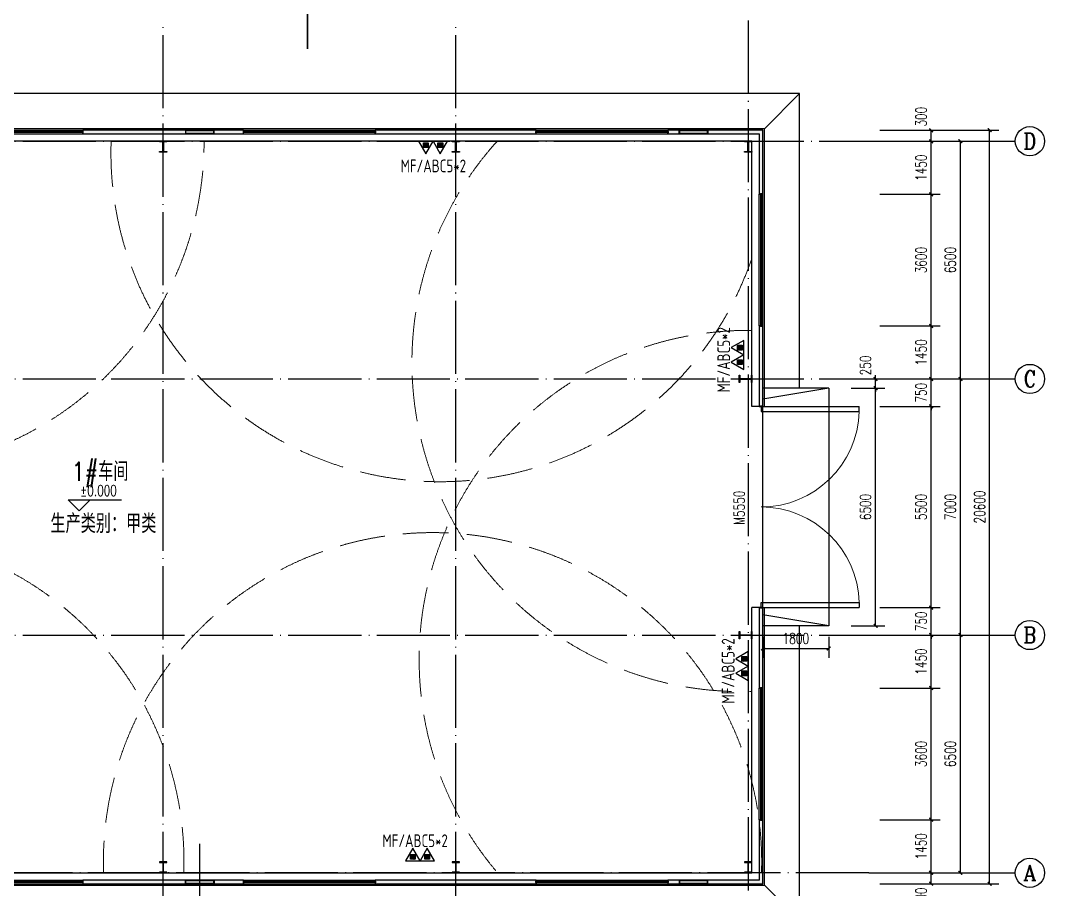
# Model space of a CAD drawing. Extents: x 4579863 to 4663963, y -547270 to -273670.
# Drawn here: x 4620809 to 4648810, y -462180 to -438423 of the extents above; entities that cross this region are included whole.
import ezdxf
from ezdxf.enums import TextEntityAlignment as Align

# ---------------------------------------------------------------- set-up
doc = ezdxf.new("R2010")
doc.units = 0
doc.header["$LTSCALE"] = 1000
doc.header["$MEASUREMENT"] = 0
doc.linetypes.add('DASH', pattern=[0.35, 0.25, -0.1])
doc.linetypes.add('DOTE', pattern=[2.42, 2, -0.2, 0.02, -0.2])
doc.layers.get('0').update_dxf_attribs({"linetype": 'CONTINUOUS'})
doc.layers.get('Defpoints').update_dxf_attribs({"linetype": 'CONTINUOUS'})
doc.layers.add('_0', color=7, linetype='CONTINUOUS', lineweight=25)
for name, color, linetype in [('AXIS', 3, 'CONTINUOUS'), ('AXIS_TEXT', 7, 'CONTINUOUS'), ('DIM_ELEV', 3, 'CONTINUOUS'), ('DIM_SYMB', 3, 'CONTINUOUS'), ('DOTE', 252, 'CONTINUOUS'), ('PIPE-消防', 1, 'CONTINUOUS'), ('Prof', 2, 'CONTINUOUS'), ('PUB_DIM', 3, 'CONTINUOUS'), ('PUB_TEXT', 7, 'CONTINUOUS'), ('PUB_WALL', 9, 'CONTINUOUS'), ('STAIR', 5, 'CONTINUOUS'), ('TEXT_给水', 7, 'CONTINUOUS'), ('WALL-MOVE', 6, 'CONTINUOUS'), ('WINDOW', 4, 'CONTINUOUS'), ('WINDOW_TEXT', 7, 'CONTINUOUS'), ('外轮廓', 8, 'CONTINUOUS')]:
    doc.layers.add(name, color=color, linetype=linetype)
doc.styles.add('_HZTXT', font='txt.shx', dxfattribs={"width": 0.8, "bigfont": 'HZTXT.shx'})
doc.styles.add('_TCH_AXIS', font='COMPLEX', dxfattribs={"bigfont": 'GBCBIG'})
doc.styles.add('_TCH_DIM', font='SIMPLEX', dxfattribs={"bigfont": 'GBCBIG'})
doc.styles.add('_TCH_DIM_T3', font='SIMPLEX', dxfattribs={"width": 0.705882, "bigfont": 'GBCBIG'})
doc.styles.add('_TCH_WINDOW', font='SIMPLEX', dxfattribs={"height": 3.5, "bigfont": 'GBCBIG'})
doc.styles.add('COMPLEX', font='COMPLEX')
doc.styles.add('sceie', font='SCEIE', dxfattribs={"width": 0.75, "bigfont": 'SCEIC'})
doc.dimstyles.new('_TCH_ARCH&&100', dxfattribs={"dimtxt": 297.5, "dimasz": 100, "dimexe": 250, "dimexo": 300, "dimgap": 126.25, "dimtad": 1, "dimdec": 0, "dimzin": 0, "dimdsep": 46, "dimtxsty": '_TCH_DIM_T3', "dimblk": 'ARCHTICK', "dimcen": 0.09, "dimclrt": 7, "dimazin": 2, "dimtfac": 1, "dimtdec": 0, "dimtix": 1, "dimtmove": 2, "dimatfit": 3, "dimfxl": 0, "dimtolj": 1, "dimtzin": 0, "dimarcsym": 0})

# ---------------------------------------------------------------- blocks, each defined once
blk = doc.blocks.new('_ArchTick')
at = {"color": 0, "linetype": 'ByBlock', "const_width": 0.4}
blk.add_lwpolyline([(-0.5, -0.5), (0.5, 0.5)], dxfattribs=at)
blk = doc.blocks.new('*D324')
at = {"layer": 'Defpoints', "color": 0}
for p in [(4643221, -448473), (4644191, -448473), (4643221, -454973)]:
    blk.add_point(p, dxfattribs=at)
at = {"layer": 'PUB_DIM', "color": 0, "lineweight": -2}
for p, q in [((4643521, -448473), (4644441, -448473)), ((4644191, -454973), (4644191, -448473)), ((4643521, -454973), (4644441, -454973))]:
    blk.add_line(p, q, dxfattribs=at)
at = {"layer": 'PUB_DIM', "color": 0, "lineweight": -2, "xscale": 100, "yscale": 100, "zscale": 100}
for p, rotation in [((4644191, -448473), 90), ((4644191, -454973), 270)]:
    blk.add_blockref('_ArchTick', p, dxfattribs=dict(at, rotation=rotation))
at = {"layer": 'PUB_DIM', "color": 7, "insert": (4643916, -451723), "char_height": 297.5, "attachment_point": 5, "rotation": 90, "style": '_TCH_DIM_T3'}
blk.add_mtext('\\A1;6500', dxfattribs=at)
blk = doc.blocks.new('*D325')
at = {"layer": 'Defpoints', "color": 0}
for p in [(4643221, -448223), (4644191, -448223), (4643221, -448473)]:
    blk.add_point(p, dxfattribs=at)
at = {"layer": 'PUB_DIM', "color": 0, "lineweight": -2}
for p, q in [((4643521, -448223), (4644441, -448223)), ((4644191, -448223), (4644191, -448123)), ((4644191, -448473), (4644191, -448223)), ((4643521, -448473), (4644441, -448473)), ((4644191, -448473), (4644191, -448573))]:
    blk.add_line(p, q, dxfattribs=at)
at = {"layer": 'PUB_DIM', "color": 0, "lineweight": -2, "xscale": 100, "yscale": 100, "zscale": 100}
for p, rotation in [((4644191, -448223), 270), ((4644191, -448473), 90)]:
    blk.add_blockref('_ArchTick', p, dxfattribs=dict(at, rotation=rotation))
at = {"layer": 'PUB_DIM', "color": 7, "insert": (4643916, -447853), "char_height": 297.5, "attachment_point": 5, "rotation": 90, "style": '_TCH_DIM_T3'}
blk.add_mtext('\\A1;250', dxfattribs=at)
blk = doc.blocks.new('*D326')
at = {"layer": 'Defpoints', "color": 0}
for p in [(4641110, -454973), (4642910, -454973), (4642910, -455592)]:
    blk.add_point(p, dxfattribs=at)
at = {"layer": 'PUB_DIM', "color": 0, "lineweight": -2}
for p, q in [((4641110, -455273), (4641110, -455842)), ((4642910, -455273), (4642910, -455842)), ((4641110, -455592), (4642910, -455592))]:
    blk.add_line(p, q, dxfattribs=at)
at = {"layer": 'PUB_DIM', "color": 0, "lineweight": -2, "xscale": 100, "yscale": 100, "zscale": 100, "rotation": 180}
blk.add_blockref('_ArchTick', (4641110, -455592), dxfattribs=at)
at = {"layer": 'PUB_DIM', "color": 0, "lineweight": -2, "xscale": 100, "yscale": 100, "zscale": 100}
blk.add_blockref('_ArchTick', (4642910, -455592), dxfattribs=at)
at = {"layer": 'PUB_DIM', "color": 7, "insert": (4642010, -455317), "char_height": 297.5, "attachment_point": 5, "style": '_TCH_DIM_T3'}
blk.add_mtext('\\A1;1800', dxfattribs=at)
blk = doc.blocks.new('*D365')
at = {"layer": 'Defpoints', "color": 0}
for p in [(4644010, -461723), (4645710, -461723), (4644010, -462023)]:
    blk.add_point(p, dxfattribs=at)
at = {"layer": 'PUB_DIM', "color": 0, "lineweight": -2}
for p, q in [((4644310, -461723), (4645960, -461723)), ((4645710, -462023), (4645710, -461723)), ((4644310, -462023), (4645960, -462023))]:
    blk.add_line(p, q, dxfattribs=at)
at = {"layer": 'PUB_DIM', "color": 0, "lineweight": -2, "xscale": 100, "yscale": 100, "zscale": 100}
for p, rotation in [((4645710, -461723), 90), ((4645710, -462023), 270)]:
    blk.add_blockref('_ArchTick', p, dxfattribs=dict(at, rotation=rotation))
at = {"layer": 'PUB_DIM', "color": 7, "insert": (4645435, -462393), "char_height": 297.5, "attachment_point": 5, "rotation": 90, "style": '_TCH_DIM_T3'}
blk.add_mtext('\\A1;300', dxfattribs=at)
blk = doc.blocks.new('*D366')
at = {"layer": 'Defpoints', "color": 0}
for p in [(4644010, -460273), (4645710, -460273), (4644010, -461723)]:
    blk.add_point(p, dxfattribs=at)
at = {"layer": 'PUB_DIM', "color": 0, "lineweight": -2}
for p, q in [((4644310, -460273), (4645960, -460273)), ((4645710, -461723), (4645710, -460273)), ((4644310, -461723), (4645960, -461723))]:
    blk.add_line(p, q, dxfattribs=at)
at = {"layer": 'PUB_DIM', "color": 0, "lineweight": -2, "xscale": 100, "yscale": 100, "zscale": 100}
for p, rotation in [((4645710, -460273), 90), ((4645710, -461723), 270)]:
    blk.add_blockref('_ArchTick', p, dxfattribs=dict(at, rotation=rotation))
at = {"layer": 'PUB_DIM', "color": 7, "insert": (4645435, -460998), "char_height": 297.5, "attachment_point": 5, "rotation": 90, "style": '_TCH_DIM_T3'}
blk.add_mtext('\\A1;1450', dxfattribs=at)
blk = doc.blocks.new('*D367')
at = {"layer": 'Defpoints', "color": 0}
for p in [(4644010, -456673), (4645710, -456673), (4644010, -460273)]:
    blk.add_point(p, dxfattribs=at)
at = {"layer": 'PUB_DIM', "color": 0, "lineweight": -2}
for p, q in [((4644310, -456673), (4645960, -456673)), ((4645710, -460273), (4645710, -456673)), ((4644310, -460273), (4645960, -460273))]:
    blk.add_line(p, q, dxfattribs=at)
at = {"layer": 'PUB_DIM', "color": 0, "lineweight": -2, "xscale": 100, "yscale": 100, "zscale": 100}
for p, rotation in [((4645710, -456673), 90), ((4645710, -460273), 270)]:
    blk.add_blockref('_ArchTick', p, dxfattribs=dict(at, rotation=rotation))
at = {"layer": 'PUB_DIM', "color": 7, "insert": (4645435, -458473), "char_height": 297.5, "attachment_point": 5, "rotation": 90, "style": '_TCH_DIM_T3'}
blk.add_mtext('\\A1;3600', dxfattribs=at)
blk = doc.blocks.new('*D368')
at = {"layer": 'Defpoints', "color": 0}
for p in [(4644010, -455223), (4645710, -455223), (4644010, -456673)]:
    blk.add_point(p, dxfattribs=at)
at = {"layer": 'PUB_DIM', "color": 0, "lineweight": -2}
for p, q in [((4644310, -455223), (4645960, -455223)), ((4645710, -456673), (4645710, -455223)), ((4644310, -456673), (4645960, -456673))]:
    blk.add_line(p, q, dxfattribs=at)
at = {"layer": 'PUB_DIM', "color": 0, "lineweight": -2, "xscale": 100, "yscale": 100, "zscale": 100}
for p, rotation in [((4645710, -455223), 90), ((4645710, -456673), 270)]:
    blk.add_blockref('_ArchTick', p, dxfattribs=dict(at, rotation=rotation))
at = {"layer": 'PUB_DIM', "color": 7, "insert": (4645435, -455948), "char_height": 297.5, "attachment_point": 5, "rotation": 90, "style": '_TCH_DIM_T3'}
blk.add_mtext('\\A1;1450', dxfattribs=at)
blk = doc.blocks.new('*D369')
at = {"layer": 'Defpoints', "color": 0}
for p in [(4644010, -454473), (4645710, -454473), (4644010, -455223)]:
    blk.add_point(p, dxfattribs=at)
at = {"layer": 'PUB_DIM', "color": 0, "lineweight": -2}
for p, q in [((4645710, -454473), (4645710, -454373)), ((4644310, -454473), (4645960, -454473)), ((4645710, -455223), (4645710, -454473)), ((4644310, -455223), (4645960, -455223)), ((4645710, -455223), (4645710, -455323))]:
    blk.add_line(p, q, dxfattribs=at)
at = {"layer": 'PUB_DIM', "color": 0, "lineweight": -2, "xscale": 100, "yscale": 100, "zscale": 100}
for p, rotation in [((4645710, -454473), 270), ((4645710, -455223), 90)]:
    blk.add_blockref('_ArchTick', p, dxfattribs=dict(at, rotation=rotation))
at = {"layer": 'PUB_DIM', "color": 7, "insert": (4645435, -454848), "char_height": 297.5, "attachment_point": 5, "rotation": 90, "style": '_TCH_DIM_T3'}
blk.add_mtext('\\A1;750', dxfattribs=at)
blk = doc.blocks.new('*D370')
at = {"layer": 'Defpoints', "color": 0}
for p in [(4644010, -448973), (4645710, -448973), (4644010, -454473)]:
    blk.add_point(p, dxfattribs=at)
at = {"layer": 'PUB_DIM', "color": 0, "lineweight": -2}
for p, q in [((4644310, -448973), (4645960, -448973)), ((4645710, -454473), (4645710, -448973)), ((4644310, -454473), (4645960, -454473))]:
    blk.add_line(p, q, dxfattribs=at)
at = {"layer": 'PUB_DIM', "color": 0, "lineweight": -2, "xscale": 100, "yscale": 100, "zscale": 100}
for p, rotation in [((4645710, -448973), 90), ((4645710, -454473), 270)]:
    blk.add_blockref('_ArchTick', p, dxfattribs=dict(at, rotation=rotation))
at = {"layer": 'PUB_DIM', "color": 7, "insert": (4645435, -451723), "char_height": 297.5, "attachment_point": 5, "rotation": 90, "style": '_TCH_DIM_T3'}
blk.add_mtext('\\A1;5500', dxfattribs=at)
blk = doc.blocks.new('*D371')
at = {"layer": 'Defpoints', "color": 0}
for p in [(4644010, -448223), (4645710, -448223), (4644010, -448973)]:
    blk.add_point(p, dxfattribs=at)
at = {"layer": 'PUB_DIM', "color": 0, "lineweight": -2}
for p, q in [((4644310, -448223), (4645960, -448223)), ((4645710, -448223), (4645710, -448123)), ((4645710, -448973), (4645710, -448223)), ((4644310, -448973), (4645960, -448973)), ((4645710, -448973), (4645710, -449073))]:
    blk.add_line(p, q, dxfattribs=at)
at = {"layer": 'PUB_DIM', "color": 0, "lineweight": -2, "xscale": 100, "yscale": 100, "zscale": 100}
for p, rotation in [((4645710, -448223), 270), ((4645710, -448973), 90)]:
    blk.add_blockref('_ArchTick', p, dxfattribs=dict(at, rotation=rotation))
at = {"layer": 'PUB_DIM', "color": 7, "insert": (4645435, -448598), "char_height": 297.5, "attachment_point": 5, "rotation": 90, "style": '_TCH_DIM_T3'}
blk.add_mtext('\\A1;750', dxfattribs=at)
blk = doc.blocks.new('*D372')
at = {"layer": 'Defpoints', "color": 0}
for p in [(4644010, -446773), (4645710, -446773), (4644010, -448223)]:
    blk.add_point(p, dxfattribs=at)
at = {"layer": 'PUB_DIM', "color": 0, "lineweight": -2}
for p, q in [((4644310, -446773), (4645960, -446773)), ((4645710, -448223), (4645710, -446773)), ((4644310, -448223), (4645960, -448223))]:
    blk.add_line(p, q, dxfattribs=at)
at = {"layer": 'PUB_DIM', "color": 0, "lineweight": -2, "xscale": 100, "yscale": 100, "zscale": 100}
for p, rotation in [((4645710, -446773), 90), ((4645710, -448223), 270)]:
    blk.add_blockref('_ArchTick', p, dxfattribs=dict(at, rotation=rotation))
at = {"layer": 'PUB_DIM', "color": 7, "insert": (4645435, -447498), "char_height": 297.5, "attachment_point": 5, "rotation": 90, "style": '_TCH_DIM_T3'}
blk.add_mtext('\\A1;1450', dxfattribs=at)
blk = doc.blocks.new('*D373')
at = {"layer": 'Defpoints', "color": 0}
for p in [(4644010, -443173), (4645710, -443173), (4644010, -446773)]:
    blk.add_point(p, dxfattribs=at)
at = {"layer": 'PUB_DIM', "color": 0, "lineweight": -2}
for p, q in [((4644310, -443173), (4645960, -443173)), ((4645710, -446773), (4645710, -443173)), ((4644310, -446773), (4645960, -446773))]:
    blk.add_line(p, q, dxfattribs=at)
at = {"layer": 'PUB_DIM', "color": 0, "lineweight": -2, "xscale": 100, "yscale": 100, "zscale": 100}
for p, rotation in [((4645710, -443173), 90), ((4645710, -446773), 270)]:
    blk.add_blockref('_ArchTick', p, dxfattribs=dict(at, rotation=rotation))
at = {"layer": 'PUB_DIM', "color": 7, "insert": (4645435, -444973), "char_height": 297.5, "attachment_point": 5, "rotation": 90, "style": '_TCH_DIM_T3'}
blk.add_mtext('\\A1;3600', dxfattribs=at)
blk = doc.blocks.new('*D374')
at = {"layer": 'Defpoints', "color": 0}
for p in [(4644010, -441723), (4645710, -441723), (4644010, -443173)]:
    blk.add_point(p, dxfattribs=at)
at = {"layer": 'PUB_DIM', "color": 0, "lineweight": -2}
for p, q in [((4644310, -441723), (4645960, -441723)), ((4645710, -443173), (4645710, -441723)), ((4644310, -443173), (4645960, -443173))]:
    blk.add_line(p, q, dxfattribs=at)
at = {"layer": 'PUB_DIM', "color": 0, "lineweight": -2, "xscale": 100, "yscale": 100, "zscale": 100}
for p, rotation in [((4645710, -441723), 90), ((4645710, -443173), 270)]:
    blk.add_blockref('_ArchTick', p, dxfattribs=dict(at, rotation=rotation))
at = {"layer": 'PUB_DIM', "color": 7, "insert": (4645435, -442448), "char_height": 297.5, "attachment_point": 5, "rotation": 90, "style": '_TCH_DIM_T3'}
blk.add_mtext('\\A1;1450', dxfattribs=at)
blk = doc.blocks.new('*D375')
at = {"layer": 'Defpoints', "color": 0}
for p in [(4644010, -441423), (4645710, -441423), (4644010, -441723)]:
    blk.add_point(p, dxfattribs=at)
at = {"layer": 'PUB_DIM', "color": 0, "lineweight": -2}
for p, q in [((4644310, -441423), (4645960, -441423)), ((4645710, -441723), (4645710, -441423)), ((4644310, -441723), (4645960, -441723))]:
    blk.add_line(p, q, dxfattribs=at)
at = {"layer": 'PUB_DIM', "color": 0, "lineweight": -2, "xscale": 100, "yscale": 100, "zscale": 100}
for p, rotation in [((4645710, -441423), 90), ((4645710, -441723), 270)]:
    blk.add_blockref('_ArchTick', p, dxfattribs=dict(at, rotation=rotation))
at = {"layer": 'PUB_DIM', "color": 7, "insert": (4645435, -441053), "char_height": 297.5, "attachment_point": 5, "rotation": 90, "style": '_TCH_DIM_T3'}
blk.add_mtext('\\A1;300', dxfattribs=at)
blk = doc.blocks.new('*D298')
at = {"layer": 'Defpoints', "color": 0}
for p in [(4641110, -436723), (4640710, -438423), (4641110, -438423)]:
    blk.add_point(p, dxfattribs=at)
at = {"layer": 'PUB_DIM', "color": 0, "lineweight": -2}
for p, q in [((4640710, -438123), (4640710, -436473)), ((4641110, -438123), (4641110, -436473)), ((4640710, -436723), (4641110, -436723))]:
    blk.add_line(p, q, dxfattribs=at)
at = {"layer": 'PUB_DIM', "color": 0, "lineweight": -2, "xscale": 100, "yscale": 100, "zscale": 100, "rotation": 180}
blk.add_blockref('_ArchTick', (4640710, -436723), dxfattribs=at)
at = {"layer": 'PUB_DIM', "color": 0, "lineweight": -2, "xscale": 100, "yscale": 100, "zscale": 100}
blk.add_blockref('_ArchTick', (4641110, -436723), dxfattribs=at)
at = {"layer": 'PUB_DIM', "color": 7, "insert": (4641480, -436448), "char_height": 297.5, "attachment_point": 5, "style": '_TCH_DIM_T3'}
blk.add_mtext('\\A1;400', dxfattribs=at)
blk = doc.blocks.new('$DorLib2D$00000002')
for p, q in [((-0.5, 0), (-0.5, 0.4875)), ((-0.475, 0.4875), (-0.5, 0.4875)), ((-0.475, 0), (-0.475, 0.4875)), ((0.475, 0), (0.475, 0.4875)), ((0.475, 0.4875), (0.5, 0.4875)), ((0.5, 0), (0.5, 0.4875)), ((-0.5, 0), (-0.475, 0)), ((0.5, 0), (0.475, 0))]:
    blk.add_line(p, q)
at = {"lineweight": 13}
for centre, start, end in [((-0.4875, 0), 0, 88.5307), ((0.4875, 0), 91.4693, 180)]:
    blk.add_arc(centre, 0.4875, start, end, dxfattribs=at)
blk = doc.blocks.new('$TCHSYS$WIN2D')
for p, q in [((-0.5, 0.5), (0.5, 0.5)), ((-0.5, 0.5), (-0.5, -0.5)), ((0.5, 0.5), (0.5, -0.5)), ((0.5, 0.1667), (-0.5, 0.1667)), ((0.5, -0.1667), (-0.5, -0.1667)), ((-0.5, -0.5), (0.5, -0.5))]:
    blk.add_line(p, q)
blk = doc.blocks.new('*D303')
at = {"layer": 'AXIS', "color": 0, "lineweight": -2}
for p, q in [((4644310, -455223), (4646760, -455223)), ((4646510, -461723), (4646510, -455223)), ((4644310, -461723), (4646760, -461723))]:
    blk.add_line(p, q, dxfattribs=at)
at = {"layer": 'Defpoints', "color": 0}
for p in [(4644010, -455223), (4646510, -455223), (4644010, -461723)]:
    blk.add_point(p, dxfattribs=at)
at = {"layer": 'AXIS', "color": 0, "lineweight": -2, "xscale": 100, "yscale": 100, "zscale": 100}
for p, rotation in [((4646510, -455223), 90), ((4646510, -461723), 270)]:
    blk.add_blockref('_ArchTick', p, dxfattribs=dict(at, rotation=rotation))
at = {"layer": 'AXIS', "color": 7, "insert": (4646235, -458473), "char_height": 297.5, "attachment_point": 5, "rotation": 90, "style": '_TCH_DIM_T3'}
blk.add_mtext('\\A1;6500', dxfattribs=at)
blk = doc.blocks.new('*D304')
at = {"layer": 'AXIS', "color": 0, "lineweight": -2}
for p, q in [((4644310, -448223), (4646760, -448223)), ((4646510, -455223), (4646510, -448223)), ((4644310, -455223), (4646760, -455223))]:
    blk.add_line(p, q, dxfattribs=at)
at = {"layer": 'Defpoints', "color": 0}
for p in [(4644010, -448223), (4646510, -448223), (4644010, -455223)]:
    blk.add_point(p, dxfattribs=at)
at = {"layer": 'AXIS', "color": 0, "lineweight": -2, "xscale": 100, "yscale": 100, "zscale": 100}
for p, rotation in [((4646510, -448223), 90), ((4646510, -455223), 270)]:
    blk.add_blockref('_ArchTick', p, dxfattribs=dict(at, rotation=rotation))
at = {"layer": 'AXIS', "color": 7, "insert": (4646235, -451723), "char_height": 297.5, "attachment_point": 5, "rotation": 90, "style": '_TCH_DIM_T3'}
blk.add_mtext('\\A1;7000', dxfattribs=at)
blk = doc.blocks.new('*D305')
at = {"layer": 'AXIS', "color": 0, "lineweight": -2}
for p, q in [((4644310, -441723), (4646760, -441723)), ((4646510, -448223), (4646510, -441723)), ((4644310, -448223), (4646760, -448223))]:
    blk.add_line(p, q, dxfattribs=at)
at = {"layer": 'Defpoints', "color": 0}
for p in [(4644010, -441723), (4646510, -441723), (4644010, -448223)]:
    blk.add_point(p, dxfattribs=at)
at = {"layer": 'AXIS', "color": 0, "lineweight": -2, "xscale": 100, "yscale": 100, "zscale": 100}
for p, rotation in [((4646510, -441723), 90), ((4646510, -448223), 270)]:
    blk.add_blockref('_ArchTick', p, dxfattribs=dict(at, rotation=rotation))
at = {"layer": 'AXIS', "color": 7, "insert": (4646235, -444973), "char_height": 297.5, "attachment_point": 5, "rotation": 90, "style": '_TCH_DIM_T3'}
blk.add_mtext('\\A1;6500', dxfattribs=at)
blk = doc.blocks.new('*D306')
at = {"layer": 'AXIS', "color": 0, "lineweight": -2}
for p, q in [((4644310, -441423), (4647560, -441423)), ((4647310, -462023), (4647310, -441423)), ((4644310, -462023), (4647560, -462023))]:
    blk.add_line(p, q, dxfattribs=at)
at = {"layer": 'Defpoints', "color": 0}
for p in [(4644010, -441423), (4647310, -441423), (4644010, -462023)]:
    blk.add_point(p, dxfattribs=at)
at = {"layer": 'AXIS', "color": 0, "lineweight": -2, "xscale": 100, "yscale": 100, "zscale": 100}
for p, rotation in [((4647310, -441423), 90), ((4647310, -462023), 270)]:
    blk.add_blockref('_ArchTick', p, dxfattribs=dict(at, rotation=rotation))
at = {"layer": 'AXIS', "color": 7, "insert": (4647035, -451723), "char_height": 297.5, "attachment_point": 5, "rotation": 90, "style": '_TCH_DIM_T3'}
blk.add_mtext('\\A1;20600', dxfattribs=at)
blk = doc.blocks.new('_AXISO')
blk.add_circle((0, 0), 0.5)
at = {"layer": 'AXIS_TEXT', "style": 'COMPLEX', "width": 1.041667}
blk.add_attdef('A', text='', height=0.56, dxfattribs=at).set_placement((-0.25, -0.28), (0.25, -0.28), align=Align.FIT)
blk = doc.blocks.new('5kg灭火器')
h = blk.add_hatch()
h.set_pattern_fill('ANSI31', color=2, scale=200, angle=180, style=0)
h.set_pattern_definition([(225, (3924752.321, -787629.01), (17.67767, -17.67767), [])])
h.paths.add_polyline_path([(3886273, -794474), (3886144, -794474), (3886144, -794344), (3886273, -794344)])
h = blk.add_hatch()
h.set_pattern_fill('ANSI31', color=2, scale=200, angle=180, style=0)
h.set_pattern_definition([(225, (3925149.095, -787629.01), (17.67767, -17.67767), [])])
h.paths.add_polyline_path([(3886670, -794474), (3886540, -794474), (3886540, -794344), (3886670, -794344)])
at = {"color": 2}
for points in [[(3886209, -794643), (3886407, -794300), (3886010, -794300)], [(3886273, -794474), (3886144, -794474), (3886144, -794344), (3886273, -794344)], [(3886605, -794643), (3886804, -794300), (3886407, -794300)], [(3886670, -794474), (3886540, -794474), (3886540, -794344), (3886670, -794344)]]:
    blk.add_lwpolyline(points, close=True, dxfattribs=at)
at = {"layer": 'TEXT_给水', "color": 2, "linetype": 'Continuous', "style": 'sceie', "width": 0.86}
blk.add_text('MF/ABC5*2', height=350, dxfattribs=at).set_placement((3885521, -795151))
blk = doc.blocks.new('严重危险灭火器')
h = blk.add_hatch()
h.set_pattern_fill('ANSI31', color=2, scale=200, style=0)
h.set_pattern_definition([(45, (7683561.927, -2197433.652), (-17.67767, 17.67767), [])])
h.paths.add_polyline_path([(7722041, -2190589), (7722171, -2190589), (7722171, -2190719), (7722041, -2190719)])
h = blk.add_hatch()
h.set_pattern_fill('ANSI31', color=2, scale=200, style=0)
h.set_pattern_definition([(45, (7683958.7, -2197433.652), (-17.67767, 17.67767), [])])
h.paths.add_polyline_path([(7722438, -2190589), (7722567, -2190589), (7722567, -2190719), (7722438, -2190719)])
at = {"color": 2}
for points in [[(7722106, -2190419), (7721907, -2190763), (7722304, -2190763)], [(7722503, -2190419), (7722304, -2190763), (7722701, -2190763)], [(7722041, -2190589), (7722171, -2190589), (7722171, -2190719), (7722041, -2190719)], [(7722438, -2190589), (7722567, -2190589), (7722567, -2190719), (7722438, -2190719)]]:
    blk.add_lwpolyline(points, close=True, dxfattribs=at)
at = {"layer": 'TEXT_给水', "color": 2, "linetype": 'Continuous', "style": 'sceie', "width": 0.86}
blk.add_text('MF/ABC5*2', height=350, dxfattribs=at).set_placement((7721277, -2190387))

msp = doc.modelspace()

# ---------------------------------------------------------------- hatches: boundary and pattern name
at = {"layer": 'Prof', "linetype": 'ByBlock'}
for points in [[(4624720, -442006.9), (4624810, -442006.9), (4624810, -442022.9), (4624610, -442022.9), (4624610, -442006.9), (4624700, -442006.9), (4624700, -441738.9), (4624610, -441738.9), (4624610, -441722.9), (4624810, -441722.9), (4624810, -441738.9), (4624720, -441738.9)], [(4632720, -442006.9), (4632810, -442006.9), (4632810, -442022.9), (4632610, -442022.9), (4632610, -442006.9), (4632700, -442006.9), (4632700, -441738.9), (4632610, -441738.9), (4632610, -441722.9), (4632810, -441722.9), (4632810, -441738.9), (4632720, -441738.9)], [(4640720, -442006.9), (4640810, -442006.9), (4640810, -442022.9), (4640610, -442022.9), (4640610, -442006.9), (4640700, -442006.9), (4640700, -441738.9), (4640610, -441738.9), (4640610, -441722.9), (4640810, -441722.9), (4640810, -441738.9), (4640720, -441738.9)], [(4640794, -448213), (4640794, -448123), (4640810, -448123), (4640810, -448323), (4640794, -448323), (4640794, -448233), (4640476, -448233), (4640476, -448323), (4640460, -448323), (4640460, -448123), (4640476, -448123), (4640476, -448213)], [(4640794, -455213), (4640794, -455123), (4640810, -455123), (4640810, -455323), (4640794, -455323), (4640794, -455233), (4640476, -455233), (4640476, -455323), (4640460, -455323), (4640460, -455123), (4640476, -455123), (4640476, -455213)], [(4624720, -461438.9), (4624810, -461438.9), (4624810, -461422.9), (4624610, -461422.9), (4624610, -461438.9), (4624700, -461438.9), (4624700, -461706.9), (4624610, -461706.9), (4624610, -461722.9), (4624810, -461722.9), (4624810, -461706.9), (4624720, -461706.9)], [(4632720, -461438.9), (4632810, -461438.9), (4632810, -461422.9), (4632610, -461422.9), (4632610, -461438.9), (4632700, -461438.9), (4632700, -461706.9), (4632610, -461706.9), (4632610, -461722.9), (4632810, -461722.9), (4632810, -461706.9), (4632720, -461706.9)], [(4640720, -461438.9), (4640810, -461438.9), (4640810, -461422.9), (4640610, -461422.9), (4640610, -461438.9), (4640700, -461438.9), (4640700, -461706.9), (4640610, -461706.9), (4640610, -461722.9), (4640810, -461722.9), (4640810, -461706.9), (4640720, -461706.9)]]:
    msp.add_hatch(color=256, dxfattribs=at).paths.add_polyline_path(points)
at = {"layer": 'PUB_WALL'}
for points in [[(4626910, -441422.9), (4622510, -441422.9), (4622540, -441452.9), (4626880, -441452.9)], [(4622510, -441422.9), (4622510, -441522.9), (4622540, -441492.9), (4622540, -441452.9)], [(4622510, -441522.9), (4626910, -441522.9), (4626880, -441492.9), (4622540, -441492.9)], [(4626910, -441522.9), (4626910, -441422.9), (4626880, -441452.9), (4626880, -441492.9)], [(4634910, -441422.9), (4630510, -441422.9), (4630540, -441452.9), (4634880, -441452.9)], [(4630510, -441422.9), (4630510, -441522.9), (4630540, -441492.9), (4630540, -441452.9)], [(4630510, -441522.9), (4634910, -441522.9), (4634880, -441492.9), (4630540, -441492.9)], [(4634910, -441522.9), (4634910, -441422.9), (4634880, -441452.9), (4634880, -441492.9)], [(4641110, -441422.9), (4638510, -441422.9), (4638540, -441452.9), (4641080, -441452.9)], [(4638510, -441422.9), (4638510, -441522.9), (4638540, -441492.9), (4638540, -441452.9)], [(4638510, -441522.9), (4641010, -441522.9), (4641040, -441492.9), (4638540, -441492.9)], [(4641010, -441522.9), (4641010, -443172.9), (4641040, -443142.9), (4641040, -441492.9)], [(4641110, -443172.9), (4641110, -441422.9), (4641080, -441452.9), (4641080, -443142.9)], [(4641010, -443172.9), (4641110, -443172.9), (4641080, -443142.9), (4641040, -443142.9)], [(4641110, -446772.9), (4641010, -446772.9), (4641040, -446802.9), (4641080, -446802.9)], [(4641010, -446772.9), (4641010, -448972.9), (4641040, -448942.9), (4641040, -446802.9)], [(4641110, -448972.9), (4641110, -446772.9), (4641080, -446802.9), (4641080, -448942.9)], [(4641010, -448972.9), (4641110, -448972.9), (4641080, -448942.9), (4641040, -448942.9)], [(4641110, -454472.9), (4641010, -454472.9), (4641040, -454502.9), (4641080, -454502.9)], [(4641010, -454472.9), (4641010, -456672.9), (4641040, -456642.9), (4641040, -454502.9)], [(4641110, -456672.9), (4641110, -454472.9), (4641080, -454502.9), (4641080, -456642.9)], [(4641010, -456672.9), (4641110, -456672.9), (4641080, -456642.9), (4641040, -456642.9)], [(4641110, -460272.9), (4641010, -460272.9), (4641040, -460302.9), (4641080, -460302.9)], [(4641010, -460272.9), (4641010, -461922.9), (4641040, -461952.9), (4641040, -460302.9)], [(4641110, -462022.9), (4641110, -460272.9), (4641080, -460302.9), (4641080, -461992.9)], [(4626910, -461922.9), (4622510, -461922.9), (4622540, -461952.9), (4626880, -461952.9)], [(4622510, -461922.9), (4622510, -462022.9), (4622540, -461992.9), (4622540, -461952.9)], [(4622510, -462022.9), (4626910, -462022.9), (4626880, -461992.9), (4622540, -461992.9)], [(4626910, -462022.9), (4626910, -461922.9), (4626880, -461952.9), (4626880, -461992.9)], [(4634910, -461922.9), (4630510, -461922.9), (4630540, -461952.9), (4634880, -461952.9)], [(4630510, -461922.9), (4630510, -462022.9), (4630540, -461992.9), (4630540, -461952.9)], [(4630510, -462022.9), (4634910, -462022.9), (4634880, -461992.9), (4630540, -461992.9)], [(4634910, -462022.9), (4634910, -461922.9), (4634880, -461952.9), (4634880, -461992.9)], [(4641010, -461922.9), (4638510, -461922.9), (4638540, -461952.9), (4641040, -461952.9)], [(4638510, -461922.9), (4638510, -462022.9), (4638540, -461992.9), (4638540, -461952.9)], [(4638510, -462022.9), (4641110, -462022.9), (4641080, -461992.9), (4638540, -461992.9)]]:
    msp.add_hatch(color=256, dxfattribs=at).paths.add_polyline_path(points)

# ---------------------------------------------------------------- linework, layer by layer
at = {"color": 0}
for points in [[(4625317.5, -441522.9), (4626102.5, -441522.9), (4626102.5, -441422.9), (4625317.5, -441422.9), (4625317.5, -441522.9)], [(4639602.5, -441522.9), (4638817.5, -441522.9), (4638817.5, -441422.9), (4639602.5, -441422.9), (4639602.5, -441522.9)], [(4625317.5, -461922.9), (4626102.5, -461922.9), (4626102.5, -462022.9), (4625317.5, -462022.9), (4625317.5, -461922.9)], [(4639602.5, -461922.9), (4638817.5, -461922.9), (4638817.5, -462022.9), (4639602.5, -462022.9), (4639602.5, -461922.9)]]:
    msp.add_lwpolyline(points, dxfattribs=at)
at = {"color": 0, "const_width": 30}
for points in [[(4625332.5, -441507.9), (4626087.5, -441507.9), (4626087.5, -441437.9), (4625332.5, -441437.9)], [(4639587.5, -441507.9), (4638832.5, -441507.9), (4638832.5, -441437.9), (4639587.5, -441437.9)], [(4625332.5, -461937.9), (4626087.5, -461937.9), (4626087.5, -462007.9), (4625332.5, -462007.9)], [(4639587.5, -461937.9), (4638832.5, -461937.9), (4638832.5, -462007.9), (4639587.5, -462007.9)]]:
    msp.add_lwpolyline(points, close=True, dxfattribs=at)
at = {"layer": '_0', "color": 0}
for p, q in [((4641010, -448972.9), (4640810, -448972.9)), ((4641110, -448972.9), (4641150, -448972.9)), ((4641010, -454472.9), (4640810, -454472.9)), ((4641110, -454472.9), (4641150, -454472.9))]:
    msp.add_line(p, q, dxfattribs=at)
for points in [[(4641150, -448972.9), (4641150, -441382.9), (4615460, -441382.9)], [(4640810, -448972.9), (4640810, -441722.9), (4615460, -441722.9)], [(4615460, -461722.9), (4640810, -461722.9), (4640810, -454472.9)], [(4615460, -462062.9), (4641150, -462062.9), (4641150, -454472.9)]]:
    msp.add_lwpolyline(points, dxfattribs=at)
at = {"layer": 'AXIS', "color": 0}
for p, q in [((4644010, -441722.9), (4648010, -441722.9)), ((4644010, -448222.9), (4648010, -448222.9)), ((4644010, -455222.9), (4648010, -455222.9)), ((4644010, -461722.9), (4648010, -461722.9))]:
    msp.add_line(p, q, dxfattribs=at)
at = {"layer": 'DIM_ELEV'}
for p, q in [((4622416.6, -451827.8), (4622116.6, -451527.8)), ((4622116.6, -451527.8), (4623566.6, -451527.8)), ((4622416.6, -451827.8), (4622716.6, -451527.8))]:
    msp.add_line(p, q, dxfattribs=at)
at = {"layer": 'DIM_SYMB', "color": 0, "const_width": 50}
msp.add_lwpolyline([(4629256.3, -438198.6), (4628656.3, -438198.6), (4628656.3, -439198.6)], dxfattribs=at)
at = {"layer": 'DOTE', "linetype": 'DOTE'}
for p, q in [((4624710, -465022.9), (4624710, -438422.9)), ((4632710, -465022.9), (4632710, -438422.9)), ((4640710, -438422.9), (4640710, -465022.9)), ((4589410, -441722.9), (4644010, -441722.9)), ((4589410, -448222.9), (4644010, -448222.9)), ((4589410, -455222.9), (4644010, -455222.9)), ((4625710, -462760.7), (4625710, -460932.4)), ((4644010, -461722.9), (4589410, -461722.9))]:
    msp.add_line(p, q, dxfattribs=at)
at = {"layer": 'PIPE-消防', "color": 2, "linetype": 'DASH', "lineweight": 20, "ltscale": 5}
for centre, start, end in [((4616828.6, -441738.9), 179.89828, 0.10172), ((4632282, -442030.9), 178.03897, 341.36088), ((4640512.5, -447768.3), 137.80132, 271.89395), ((4640710, -455894.6), 89.36337, 220.36011), ((4616279.4, -461422.9), 358.08979, 181.91021), ((4632076.2, -461422.9), 358.08979, 181.91021)]:
    msp.add_arc(centre, 9000, start, end, dxfattribs=at)
at = {"layer": 'Prof', "linetype": 'ByBlock'}
for points in [[(4624610, -441722.9), (4624810, -441722.9), (4624810, -441738.9), (4624720, -441738.9), (4624720, -442006.9), (4624810, -442006.9), (4624810, -442022.9), (4624610, -442022.9), (4624610, -442006.9), (4624700, -442006.9), (4624700, -441738.9), (4624610, -441738.9)], [(4632610, -441722.9), (4632810, -441722.9), (4632810, -441738.9), (4632720, -441738.9), (4632720, -442006.9), (4632810, -442006.9), (4632810, -442022.9), (4632610, -442022.9), (4632610, -442006.9), (4632700, -442006.9), (4632700, -441738.9), (4632610, -441738.9)], [(4640610, -441722.9), (4640810, -441722.9), (4640810, -441738.9), (4640720, -441738.9), (4640720, -442006.9), (4640810, -442006.9), (4640810, -442022.9), (4640610, -442022.9), (4640610, -442006.9), (4640700, -442006.9), (4640700, -441738.9), (4640610, -441738.9)], [(4640460, -448323), (4640460, -448123), (4640476, -448123), (4640476, -448213), (4640794, -448213), (4640794, -448123), (4640810, -448123), (4640810, -448323), (4640794, -448323), (4640794, -448233), (4640476, -448233), (4640476, -448323)], [(4640460, -455323), (4640460, -455123), (4640476, -455123), (4640476, -455213), (4640794, -455213), (4640794, -455123), (4640810, -455123), (4640810, -455323), (4640794, -455323), (4640794, -455233), (4640476, -455233), (4640476, -455323)], [(4624610, -461722.9), (4624810, -461722.9), (4624810, -461706.9), (4624720, -461706.9), (4624720, -461438.9), (4624810, -461438.9), (4624810, -461422.9), (4624610, -461422.9), (4624610, -461438.9), (4624700, -461438.9), (4624700, -461706.9), (4624610, -461706.9)], [(4632610, -461722.9), (4632810, -461722.9), (4632810, -461706.9), (4632720, -461706.9), (4632720, -461438.9), (4632810, -461438.9), (4632810, -461422.9), (4632610, -461422.9), (4632610, -461438.9), (4632700, -461438.9), (4632700, -461706.9), (4632610, -461706.9)], [(4640610, -461722.9), (4640810, -461722.9), (4640810, -461706.9), (4640720, -461706.9), (4640720, -461438.9), (4640810, -461438.9), (4640810, -461422.9), (4640610, -461422.9), (4640610, -461438.9), (4640700, -461438.9), (4640700, -461706.9), (4640610, -461706.9)]]:
    msp.add_lwpolyline(points, close=True, dxfattribs=at)
at = {"layer": 'STAIR'}
for p, q in [((4641150, -441382.9), (4642110, -440422.9)), ((4642910, -448472.9), (4641110, -448772.9)), ((4642910, -448472.9), (4641110, -448472.9)), ((4642910, -448472.9), (4642910, -454972.9)), ((4642910, -454972.9), (4641110, -454672.9)), ((4642910, -454972.9), (4641110, -454972.9)), ((4641150, -462062.9), (4642110, -463022.9))]:
    msp.add_line(p, q, dxfattribs=at)
for points in [[(4642110, -448472.9), (4642110, -440422.9), (4615960, -440422.9)], [(4615960, -463022.9), (4642110, -463022.9), (4642110, -454972.9)]]:
    msp.add_lwpolyline(points, dxfattribs=at)
at = {"layer": 'WALL-MOVE'}
for p, q in [((4626910, -441422.9), (4622510, -441422.9)), ((4622510, -441422.9), (4622510, -441522.9)), ((4622510, -441522.9), (4626910, -441522.9)), ((4626910, -441522.9), (4626910, -441422.9)), ((4634910, -441422.9), (4630510, -441422.9)), ((4630510, -441422.9), (4630510, -441522.9)), ((4630510, -441522.9), (4634910, -441522.9)), ((4634910, -441522.9), (4634910, -441422.9)), ((4641110, -441422.9), (4638510, -441422.9)), ((4638510, -441422.9), (4638510, -441522.9)), ((4638510, -441522.9), (4641010, -441522.9)), ((4641010, -441522.9), (4641010, -443172.9)), ((4641110, -443172.9), (4641110, -441422.9)), ((4641010, -443172.9), (4641110, -443172.9)), ((4641110, -446772.9), (4641010, -446772.9)), ((4641010, -446772.9), (4641010, -448972.9)), ((4641110, -448972.9), (4641110, -446772.9)), ((4641010, -448972.9), (4641110, -448972.9)), ((4641110, -454472.9), (4641010, -454472.9)), ((4641010, -454472.9), (4641010, -456672.9)), ((4641110, -456672.9), (4641110, -454472.9)), ((4641010, -456672.9), (4641110, -456672.9)), ((4641110, -460272.9), (4641010, -460272.9)), ((4641010, -460272.9), (4641010, -461922.9)), ((4641110, -462022.9), (4641110, -460272.9)), ((4626910, -461922.9), (4622510, -461922.9)), ((4622510, -461922.9), (4622510, -462022.9)), ((4622510, -462022.9), (4626910, -462022.9)), ((4626910, -462022.9), (4626910, -461922.9)), ((4634910, -461922.9), (4630510, -461922.9)), ((4630510, -461922.9), (4630510, -462022.9)), ((4630510, -462022.9), (4634910, -462022.9)), ((4634910, -462022.9), (4634910, -461922.9)), ((4641010, -461922.9), (4638510, -461922.9)), ((4638510, -461922.9), (4638510, -462022.9)), ((4638510, -462022.9), (4641110, -462022.9))]:
    msp.add_line(p, q, dxfattribs=at)
at = {"layer": 'WINDOW'}
msp.add_line((4641110, -454472.9), (4641110, -448972.9), dxfattribs=at)

# ---------------------------------------------------------------- block references
at = {"layer": 'AXIS', "color": 0}
ref = msp.add_blockref('_AXISO', (4648410, -441722.9), dxfattribs=dict(at, xscale=800, yscale=800, zscale=800))
ref.add_attrib('A', 'D', dxfattribs={"layer": 'AXIS_TEXT', "color": 0, "height": 435.3, "style": '_TCH_AXIS'}).set_placement((4648233.8, -441940.6), (4648586.2, -441940.6), align=Align.FIT)
ref = msp.add_blockref('_AXISO', (4648410, -448222.9), dxfattribs=dict(at, xscale=800, yscale=800, zscale=800))
ref.add_attrib('A', 'C', dxfattribs={"layer": 'AXIS_TEXT', "color": 0, "height": 455.7, "style": '_TCH_AXIS'}).set_placement((4648247.2, -448450.8), (4648572.7, -448450.8), align=Align.FIT)
ref = msp.add_blockref('_AXISO', (4648410, -455222.9), dxfattribs=dict(at, xscale=800, yscale=800, zscale=800))
ref.add_attrib('A', 'B', dxfattribs={"layer": 'AXIS_TEXT', "color": 0, "height": 435.3, "style": '_TCH_AXIS'}).set_placement((4648233.8, -455440.6), (4648586.2, -455440.6), align=Align.FIT)
ref = msp.add_blockref('_AXISO', (4648410, -461722.9), dxfattribs=dict(at, xscale=800, yscale=800, zscale=800))
ref.add_attrib('A', 'A', dxfattribs={"layer": 'AXIS_TEXT', "color": 0, "height": 425.2, "style": '_TCH_AXIS'}).set_placement((4648227.8, -461935.5), (4648592.2, -461935.5), align=Align.FIT)
at = {"layer": 'PIPE-消防', "rotation": 90}
for p in [(2449825.7, -8169869.6), (2449947.2, -8178375)]:
    msp.add_blockref('严重危险灭火器', p, dxfattribs=at)
at = {"layer": 'PIPE-消防'}
msp.add_blockref('严重危险灭火器', (-3090570.7, 1729365.2), dxfattribs=at)
at = {"layer": 'WINDOW', "xscale": 3600, "zscale": 3600}
for p, yscale in [((4620710, -441472.9), -100), ((4628710, -441472.9), -100), ((4636710, -441472.9), -100), ((4620710, -461972.9), 100), ((4628710, -461972.9), 100), ((4636710, -461972.9), 100)]:
    msp.add_blockref('$TCHSYS$WIN2D', p, dxfattribs=dict(at, yscale=yscale))
at = {"layer": 'WINDOW', "xscale": 3600, "yscale": 100, "zscale": 3600, "rotation": 90}
for p in [(4641060, -444972.9), (4641060, -458472.9)]:
    msp.add_blockref('$TCHSYS$WIN2D', p, dxfattribs=at)
at = {"layer": 'WINDOW'}
ref = msp.add_blockref('$DorLib2D$00000002', (4641060, -451722.9), dxfattribs=dict(at, xscale=-5500, yscale=-5500, zscale=-5500, rotation=90))
ref.add_attrib('A', 'M5550', (4640609.8, -452212.9), dxfattribs={"layer": 'WINDOW_TEXT', "height": 297.5, "rotation": 90, "style": '_TCH_WINDOW', "width": 0.705882})
at = {"layer": '外轮廓'}
msp.add_blockref('5kg灭火器', (745684, 352576.9), dxfattribs=at)

# ---------------------------------------------------------------- texts
at = {"layer": 'PUB_DIM', "style": '_HZTXT', "width": 0.8}
for s, p in [('1#车间', (4622207, -451010.9)), ('生产类别：甲类', (4621627.2, -452435.9))]:
    msp.add_text(s, height=517.24, dxfattribs=at).set_placement(p)
at = {"layer": 'PUB_TEXT', "style": '_TCH_DIM', "width": 0.705882}
msp.add_text('%%P0.000', height=297.5, dxfattribs=at).set_placement((4622436.6, -451422.8))

# ---------------------------------------------------------------- dimensions: what is measured, and where the dimension line sits
at = {"layer": 'AXIS', "color": 0}
for p1, p2, distance, picture, middle in [((4644010, -462022.9), (4644010, -441422.9), -3300, '*D306', (4647035, -451722.9)), ((4644010, -448222.9), (4644010, -441722.9), -2500, '*D305', (4646235, -444972.9)), ((4644010, -455222.9), (4644010, -448222.9), -2500, '*D304', (4646235, -451722.9)), ((4644010, -461722.9), (4644010, -455222.9), -2500, '*D303', (4646235, -458472.9))]:
    dim = msp.add_aligned_dim(p1=p1, p2=p2, distance=distance, dimstyle='_TCH_ARCH&&100', dxfattribs=at)
    dim.commit()
    dim.dimension.update_dxf_attribs({"geometry": picture, "text_midpoint": middle})
at = {"layer": 'PUB_DIM', "color": 0}
for base, p1, p2, angle, picture, middle in [((4641110, -436722.9), (4640710, -438422.9), (4641110, -438422.9), 360, '*D298', (4641480, -436447.9)), ((4645710, -441422.9), (4644010, -441722.9), (4644010, -441422.9), 90, '*D375', (4645435, -441052.9)), ((4644191.3, -448222.9), (4643221, -448472.9), (4643221, -448222.9), 90, '*D325', (4643916.3, -447852.9)), ((4645710, -461722.9), (4644010, -462022.9), (4644010, -461722.9), 90, '*D365', (4645435, -462392.9))]:
    dim = msp.add_linear_dim(base=base, p1=p1, p2=p2, angle=angle, dimstyle='_TCH_ARCH&&100', dxfattribs=at)
    dim.commit()
    dim.dimension.update_dxf_attribs({"geometry": picture, "text_midpoint": middle, "dimtype": 161})
for p1, p2, distance, picture, middle in [((4644010, -443172.9), (4644010, -441722.9), -1700, '*D374', (4645435, -442447.9)), ((4644010, -446772.9), (4644010, -443172.9), -1700, '*D373', (4645435, -444972.9)), ((4644010, -448222.9), (4644010, -446772.9), -1700, '*D372', (4645435, -447497.9)), ((4644010, -448972.9), (4644010, -448222.9), -1700, '*D371', (4645435, -448597.9)), ((4643221, -454972.9), (4643221, -448472.9), -970.3, '*D324', (4643916.3, -451722.9)), ((4644010, -454472.9), (4644010, -448972.9), -1700, '*D370', (4645435, -451722.9)), ((4644010, -455222.9), (4644010, -454472.9), -1700, '*D369', (4645435, -454847.9)), ((4641110, -454972.9), (4642910, -454972.9), -619.1, '*D326', (4642010, -455317)), ((4644010, -456672.9), (4644010, -455222.9), -1700, '*D368', (4645435, -455947.9)), ((4644010, -460272.9), (4644010, -456672.9), -1700, '*D367', (4645435, -458472.9)), ((4644010, -461722.9), (4644010, -460272.9), -1700, '*D366', (4645435, -460997.9))]:
    dim = msp.add_aligned_dim(p1=p1, p2=p2, distance=distance, dimstyle='_TCH_ARCH&&100', dxfattribs=at)
    dim.commit()
    dim.dimension.update_dxf_attribs({"geometry": picture, "text_midpoint": middle})

doc.saveas('drawing.dxf')
